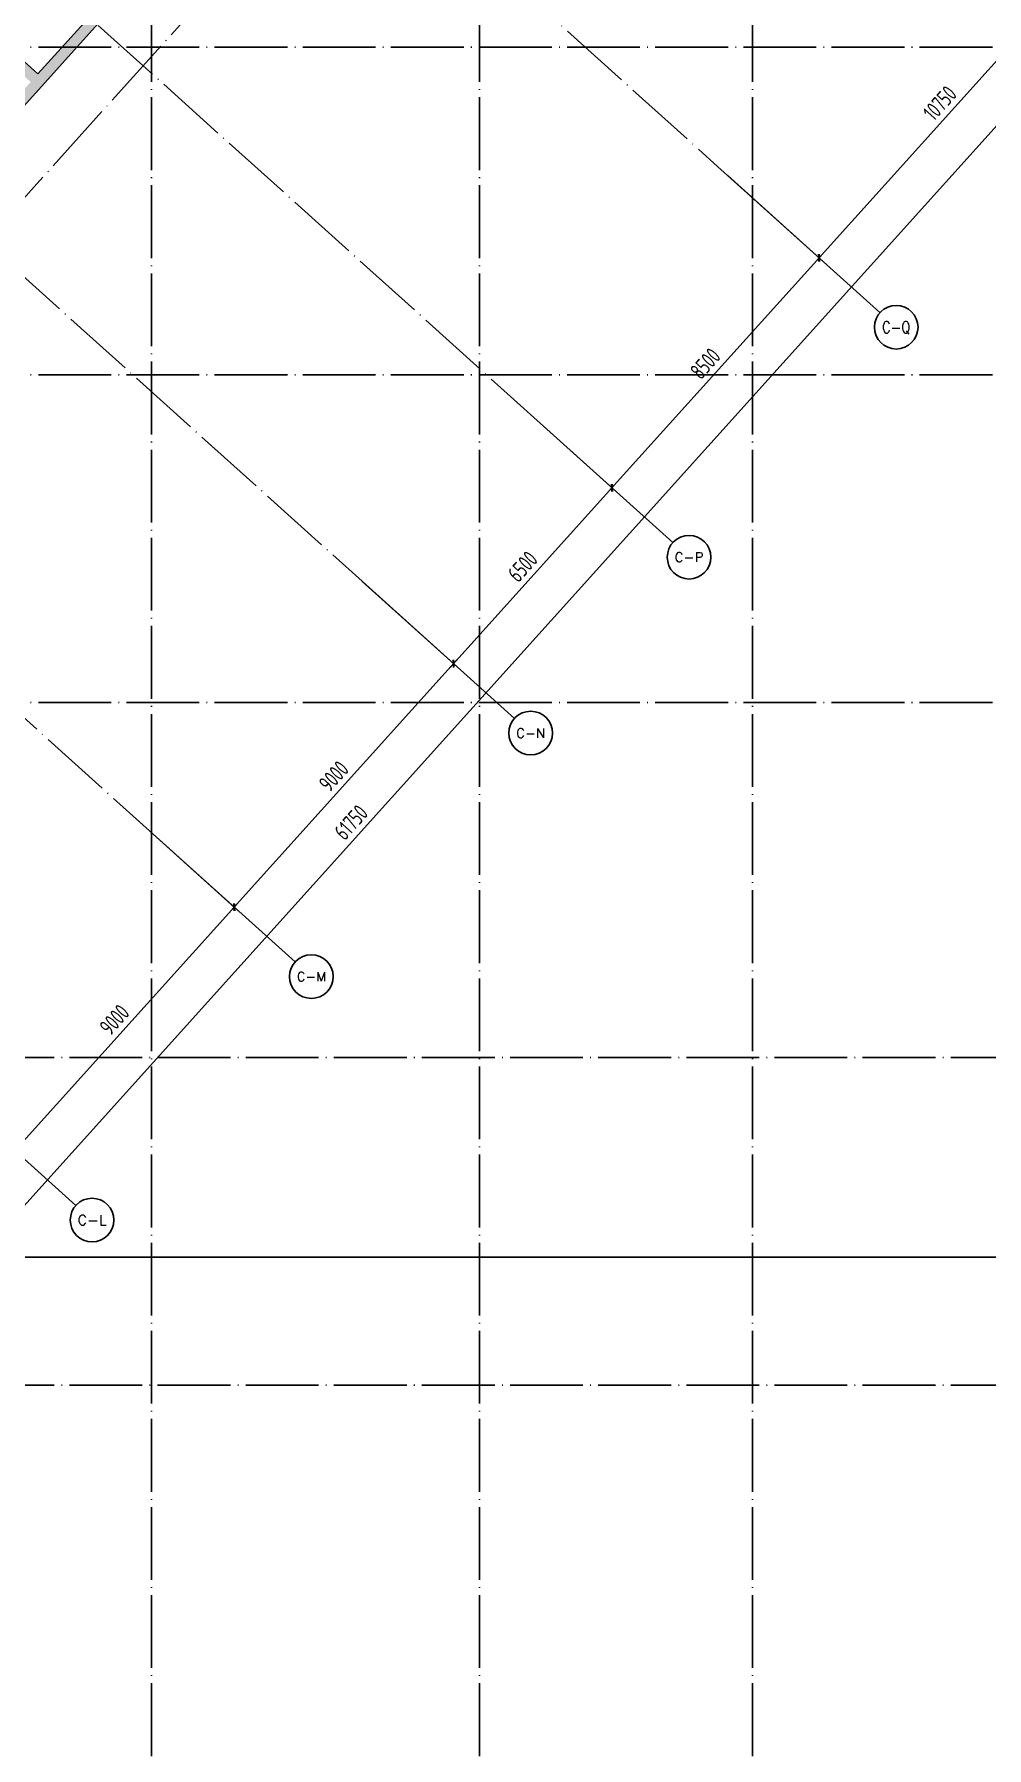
# Model space of a CAD drawing. Extents: x -502255 to 1362592, y -400300 to 332622.
# Drawn here: x 966078 to 992232, y -247539 to -200480 of the extents above; entities that cross this region are included whole.
import ezdxf
from ezdxf.enums import TextEntityAlignment as Align

# ---------------------------------------------------------------- set-up
doc = ezdxf.new("R2010")
doc.units = 0
doc.header["$LTSCALE"] = 1000
doc.header["$MEASUREMENT"] = 0
doc.linetypes.add('DOTE', pattern=[2.42, 2, -0.2, 0.02, -0.2])
for name, color, linetype in [('AXIS_TEXT', 7, 'Continuous'), ('HATCH', 253, 'Continuous'), ('RF-QT', 30, 'Continuous'), ('S-DIM', 3, 'Continuous'), ('S-DOTE', 8, 'DOTE')]:
    doc.layers.add(name, color=color, linetype=linetype)
doc.layers.add('不打印', color=59, linetype='Continuous', plot=False)
doc.styles.add('_TCH_AXIS', font='COMPLEX', dxfattribs={"bigfont": 'GBCBIG'})
doc.styles.add('COMPLEX', font='COMPLEX.shx', dxfattribs={"width": 0.65})
doc.styles.get("Standard").update_dxf_attribs({"font": 'tssdeng2.shx', "width": 0.7, "bigfont": '@@hztxt.shx'})
doc.dimstyles.new('TSSD_150_150', dxfattribs={"dimtxt": 450, "dimasz": 150, "dimexe": 150, "dimexo": 375, "dimgap": 150, "dimtad": 1, "dimdec": 0, "dimzin": 0, "dimdsep": 46, "dimtxsty": 'Standard', "dimblk": 'ARCHTICK', "dimcen": 0, "dimdle": 150, "dimclrt": 7, "dimadec": 0, "dimazin": 0, "dimtfac": 1, "dimtdec": 0, "dimtix": 1, "dimtmove": 2, "dimatfit": 3, "dimfxl": 1, "dimtolj": 1, "dimtzin": 0, "dimarcsym": 0})

# ---------------------------------------------------------------- blocks, each defined once
blk = doc.blocks.new('墙体')
at = {"layer": 'HATCH'}
blk.add_hatch(color=256, dxfattribs=at).paths.add_polyline_path([(431486, 212219, 0.034744), (432977, 212896), (432827, 213155, -0.039073), (431186, 212429), (431186, 211001), (430636, 211001), (430636, 210701), (431186, 210701), (431186, 207901), (428986, 207901), (428986, 209201), (428686, 209201), (428686, 207601), (431186, 207601), (431186, 205483), (424734, 200345), (424485, 200658), (424250, 200471), (424499, 200159), (422622, 198663), (422363, 198988), (422129, 198801), (422387, 198477), (421605, 197854), (419166, 200916), (419948, 201539), (420124, 201318), (420359, 201505), (420183, 201726), (422060, 203221), (422216, 203026), (422451, 203213), (422108, 203643), (418979, 201151), (416386, 204408), (416386, 207476), (418786, 207476), (418786, 209501), (418486, 209501), (418486, 207776), (416386, 207776), (416386, 209501), (416086, 209501), (416086, 204472), (415612, 204094), (415799, 203860), (416190, 204171), (418246, 201590), (417855, 201279), (418042, 201044), (418433, 201355), (419554, 199947), (419202, 199667), (419389, 199432), (419741, 199713), (421370, 197667), (416403, 193711), (414774, 195757), (418450, 198685), (418263, 198919), (417911, 198639), (417664, 198950), (417429, 198763), (417677, 198452), (412067, 193985), (410711, 195206), (411415, 195767), (411228, 196001), (410485, 195410), (409261, 196512), (409261, 198653), (412412, 201163), (412537, 201007), (412772, 201194), (412647, 201350), (414313, 202676), (415060, 201738), (415295, 201925), (414547, 202863), (414860, 203112), (414673, 203347), (408961, 198798), (408961, 196379), (410872, 194658), (410493, 194237), (410865, 193903), (411243, 194323), (412055, 193592), (412373, 193845), (413175, 193122), (413376, 193345), (412610, 194034), (414539, 195570), (416183, 193505), (414837, 192030), (413859, 192910), (413658, 192687), (414634, 191808), (414365, 191513), (412849, 189829), (409802, 192572), (409601, 192349), (412648, 189606), (411109, 187897), (410663, 188298), (410328, 187927), (410774, 187525), (409436, 186039), (407504, 187779), (408842, 189265), (409734, 188462), (410068, 188833), (408954, 189837), (407281, 187979), (403714, 191191), (400970, 188144), (401193, 187944), (402097, 188947), (403806, 187408), (403137, 186665), (403360, 186464), (404229, 187430), (403932, 187698), (404501, 188329), (404278, 188530), (403709, 187898), (402297, 189170), (403736, 190767), (405148, 189496), (404713, 189013), (404936, 188812), (405371, 189295), (409235, 185816), (405655, 181840), (402088, 185052), (402490, 185498), (402267, 185699), (401865, 185253), (400156, 186792), (400323, 186977), (400100, 187178), (399933, 186992), (398591, 188201), (389961, 188201), (389961, 193001), (386486, 193001), (386486, 192701), (389661, 192701), (389661, 187901), (396531, 187901), (393488, 184520), (396338, 181954), (394565, 179984), (395085, 179516), (395286, 179739), (394989, 180007), (396561, 181753), (396784, 181552), (396985, 181775), (393911, 184542), (396935, 187901), (398476, 187901), (400513, 186067), (398873, 184246), (400100, 183142), (398025, 180838), (397728, 181106), (397527, 180883), (398345, 180147), (398545, 180370), (398248, 180638), (400322, 182941), (402255, 181202), (402455, 181425), (402158, 181692), (402593, 182175), (402370, 182376), (401935, 181893), (400523, 183164), (401101, 183806), (400878, 184007), (400300, 183365), (399297, 184268), (400736, 185866), (401739, 184963), (401233, 184401), (401456, 184200), (401962, 184762), (403374, 183491), (402805, 182859), (403028, 182658), (403597, 183290), (405455, 181617), (398563, 173963), (396779, 175569), (397047, 175866), (396675, 176200), (396207, 175680), (398362, 173740), (395618, 170693), (392497, 173503), (392296, 173280), (395418, 170470), (389797, 164228), (387716, 166101), (388034, 166454), (387811, 166655), (387493, 166302), (386713, 167004), (386512, 166781), (389596, 164005), (383775, 157539), (383998, 157339), (414587, 191311), (416491, 193398), (431486, 205339)])
at = {"layer": 'RF-QT'}
for p, q in [((383998, 157339), (414588, 191312)), ((398563, 173963), (405455, 181617)), ((398563, 173963), (396779, 175569))]:
    blk.add_line(p, q, dxfattribs=at)
blk = doc.blocks.new('_AXISO')
blk.add_circle((0, 0), 0.5)
at = {"layer": 'AXIS_TEXT', "style": 'COMPLEX', "width": 1.041667}
blk.add_attdef('A', text='', height=0.56, dxfattribs=at).set_placement((-0.25, -0.28), (0.25, -0.28), align=Align.FIT)
blk = doc.blocks.new('_ArchTick')
at = {"color": 0, "linetype": 'ByBlock', "const_width": 0.4}
blk.add_lwpolyline([(-0.5, -0.5), (0.5, 0.5)], dxfattribs=at)
blk = doc.blocks.new('*D2149')
at = {"layer": 'Defpoints', "color": 0, "transparency": 16777216}
for p in [(1101289, 136860), (1104967, 133548), (1059970, 90971)]:
    blk.add_point(p, dxfattribs=at)
at = {"layer": 'S-DIM', "color": 0, "lineweight": -2, "transparency": 16777216}
for p, q in [((1101567, 136609), (1105079, 133448)), ((1063548, 87547), (1105068, 133659)), ((1060248, 90720), (1063760, 87558))]:
    blk.add_line(p, q, dxfattribs=at)
at = {"layer": 'S-DIM', "color": 0, "lineweight": -2, "transparency": 16777216, "xscale": 150, "yscale": 150, "zscale": 150}
for p, rotation in [((1104967, 133548), 47.99999999999577), ((1063648, 87659), 227.9999999999958)]:
    blk.add_blockref('_ArchTick', p, dxfattribs=dict(at, rotation=rotation))
at = {"layer": 'S-DIM', "color": 7, "transparency": 16777216, "insert": (1084029, 110854), "char_height": 450, "attachment_point": 5, "rotation": 48}
blk.add_mtext('\\A1;61750', dxfattribs=at)
blk = doc.blocks.new('*D2152')
at = {"layer": 'Defpoints', "color": 0, "transparency": 16777216}
for p in [(1078036, 111036), (1080823, 108527), (1072014, 104348)]:
    blk.add_point(p, dxfattribs=at)
at = {"layer": 'S-DIM', "color": 0, "lineweight": -2, "transparency": 16777216}
for p, q in [((1078315, 110785), (1080935, 108426)), ((1074701, 101727), (1080923, 108638)), ((1072293, 104097), (1074912, 101738))]:
    blk.add_line(p, q, dxfattribs=at)
at = {"layer": 'S-DIM', "color": 0, "lineweight": -2, "transparency": 16777216, "xscale": 150, "yscale": 150, "zscale": 150}
for p, rotation in [((1080823, 108527), 47.99999999999601), ((1074801, 101838), 227.999999999996)]:
    blk.add_blockref('_ArchTick', p, dxfattribs=dict(at, rotation=rotation))
at = {"layer": 'S-DIM', "color": 7, "transparency": 16777216, "insert": (1077533, 105433), "char_height": 450, "attachment_point": 5, "rotation": 48}
blk.add_mtext('\\A1;9000', dxfattribs=at)
blk = doc.blocks.new('*D2153')
at = {"layer": 'Defpoints', "color": 0, "transparency": 16777216}
for p in [(1084058, 117724), (1086845, 115215), (1078036, 111036)]:
    blk.add_point(p, dxfattribs=at)
at = {"layer": 'S-DIM', "color": 0, "lineweight": -2, "transparency": 16777216}
for p, q in [((1084337, 117473), (1086957, 115115)), ((1080723, 108415), (1086946, 115326)), ((1078315, 110785), (1080935, 108426))]:
    blk.add_line(p, q, dxfattribs=at)
at = {"layer": 'S-DIM', "color": 0, "lineweight": -2, "transparency": 16777216, "xscale": 150, "yscale": 150, "zscale": 150}
for p, rotation in [((1086845, 115215), 47.99999999999562), ((1080823, 108527), 227.9999999999957)]:
    blk.add_blockref('_ArchTick', p, dxfattribs=dict(at, rotation=rotation))
at = {"layer": 'S-DIM', "color": 7, "transparency": 16777216, "insert": (1083556, 112122), "char_height": 450, "attachment_point": 5, "rotation": 48}
blk.add_mtext('\\A1;9000', dxfattribs=at)
blk = doc.blocks.new('*D2154')
at = {"layer": 'Defpoints', "color": 0, "transparency": 16777216}
for p in [(1088408, 122555), (1091195, 120045), (1084058, 117724)]:
    blk.add_point(p, dxfattribs=at)
at = {"layer": 'S-DIM', "color": 0, "lineweight": -2, "transparency": 16777216}
for p, q in [((1088687, 122304), (1091306, 119945)), ((1086745, 115103), (1091295, 120157)), ((1084337, 117473), (1086957, 115115))]:
    blk.add_line(p, q, dxfattribs=at)
at = {"layer": 'S-DIM', "color": 0, "lineweight": -2, "transparency": 16777216, "xscale": 150, "yscale": 150, "zscale": 150}
for p, rotation in [((1091195, 120045), 47.99999999999562), ((1086845, 115215), 227.9999999999957)]:
    blk.add_blockref('_ArchTick', p, dxfattribs=dict(at, rotation=rotation))
at = {"layer": 'S-DIM', "color": 7, "transparency": 16777216, "insert": (1088741, 117881), "char_height": 450, "attachment_point": 5, "rotation": 48}
blk.add_mtext('\\A1;6500', dxfattribs=at)
blk = doc.blocks.new('*D2155')
at = {"layer": 'Defpoints', "color": 0, "transparency": 16777216}
for p in [(1094095, 128871), (1096882, 126362), (1088408, 122555)]:
    blk.add_point(p, dxfattribs=at)
at = {"layer": 'S-DIM', "color": 0, "lineweight": -2, "transparency": 16777216}
for p, q in [((1094374, 128620), (1096994, 126262)), ((1091094, 119934), (1096983, 126474)), ((1088687, 122304), (1091306, 119945))]:
    blk.add_line(p, q, dxfattribs=at)
at = {"layer": 'S-DIM', "color": 0, "lineweight": -2, "transparency": 16777216, "xscale": 150, "yscale": 150, "zscale": 150}
for p, rotation in [((1096882, 126362), 47.99999999999557), ((1091195, 120045), 227.9999999999956)]:
    blk.add_blockref('_ArchTick', p, dxfattribs=dict(at, rotation=rotation))
at = {"layer": 'S-DIM', "color": 7, "transparency": 16777216, "insert": (1093760, 123455), "char_height": 450, "attachment_point": 5, "rotation": 48}
blk.add_mtext('\\A1;8500', dxfattribs=at)
blk = doc.blocks.new('*D2156')
at = {"layer": 'Defpoints', "color": 0, "transparency": 16777216}
for p in [(1101289, 136860), (1104075, 134351), (1094095, 128871)]:
    blk.add_point(p, dxfattribs=at)
at = {"layer": 'S-DIM', "color": 0, "lineweight": -2, "transparency": 16777216}
for p, q in [((1101567, 136609), (1104187, 134251)), ((1096782, 126251), (1104176, 134462)), ((1094374, 128620), (1096994, 126262))]:
    blk.add_line(p, q, dxfattribs=at)
at = {"layer": 'S-DIM', "color": 0, "lineweight": -2, "transparency": 16777216, "xscale": 150, "yscale": 150, "zscale": 150}
for p, rotation in [((1104075, 134351), 47.99999999999657), ((1096882, 126362), 227.9999999999966)]:
    blk.add_blockref('_ArchTick', p, dxfattribs=dict(at, rotation=rotation))
at = {"layer": 'S-DIM', "color": 7, "transparency": 16777216, "insert": (1100200, 130607), "char_height": 450, "attachment_point": 5, "rotation": 48}
blk.add_mtext('\\A1;10750', dxfattribs=at)
blk = doc.blocks.new('dsadasd')
at = {"layer": 'S-DIM'}
for p, q in [((1094095.5, 128871.4), (1098554.3, 124856.6)), ((1088407.8, 122554.6), (1092866.7, 118539.8)), ((1084058.5, 117724.2), (1088517.4, 113709.4)), ((1078036.3, 111035.9), (1082495.2, 107021.1)), ((1072014.1, 104347.6), (1076473, 100332.8))]:
    blk.add_line(p, q, dxfattribs=at)
at = {"layer": 'S-DOTE', "color": 8, "linetype": 'DOTE'}
for p, q in [((1078554.9, 259031.5), (1078554.9, 84926.2)), ((1087554.9, 259031.5), (1087554.9, 84926.2)), ((1095054.9, 259031.5), (1095054.9, 84926.2)), ((1043465.8, 92921.4), (1128100.9, 186918.1)), ((1079180.6, 142300.8), (1094095.5, 128871.4)), ((1073493, 135984), (1088407.8, 122554.6)), ((1154883.8, 132150.4), (1026054.9, 132150.4)), ((1069143.6, 131153.6), (1084058.5, 117724.2)), ((1063121.4, 124465.3), (1078036.3, 111035.9)), ((1154883.8, 123150.4), (1026054.9, 123150.4)), ((1154883.8, 114150.4), (1027054.9, 114150.4)), ((991597.7, 104400.4), (1154883.8, 104400.4)), ((991597.7, 95400.4), (1154883.8, 95400.4))]:
    blk.add_line(p, q, dxfattribs=at)
at = {"layer": 'S-DIM'}
ref = blk.add_blockref('_AXISO', (1099000.2, 124455.1), dxfattribs=dict(at, xscale=1200, yscale=1200, zscale=1200))
ref.add_attrib('A', 'C-Q', dxfattribs={"layer": 'AXIS_TEXT', "height": 320.45, "style": '_TCH_AXIS', "width": 0.807692}).set_placement((1098612, 124294.9), (1099388.4, 124294.9), align=Align.FIT)
ref = blk.add_blockref('_AXISO', (1093312.6, 118138.4), dxfattribs=dict(at, xscale=1200, yscale=1200, zscale=1200))
ref.add_attrib('A', 'C-P', dxfattribs={"layer": 'AXIS_TEXT', "height": 261.89, "style": '_TCH_AXIS'}).set_placement((1092913.5, 118007.4), (1093711.7, 118007.4), align=Align.FIT)
ref = blk.add_blockref('_AXISO', (1088963.2, 113307.9), dxfattribs=dict(at, xscale=1200, yscale=1200, zscale=1200))
ref.add_attrib('A', 'C-N', dxfattribs={"layer": 'AXIS_TEXT', "height": 254.69, "style": '_TCH_AXIS'}).set_placement((1088563, 113180.6), (1089363.5, 113180.6), align=Align.FIT)
ref = blk.add_blockref('_AXISO', (1082941.1, 106619.6), dxfattribs=dict(at, xscale=1200, yscale=1200, zscale=1200))
ref.add_attrib('A', 'C-M', dxfattribs={"layer": 'AXIS_TEXT', "height": 247.86, "style": '_TCH_AXIS'}).set_placement((1082539.8, 106495.7), (1083342.4, 106495.7), align=Align.FIT)
ref = blk.add_blockref('_AXISO', (1076918.9, 99931.3), dxfattribs=dict(at, xscale=1200, yscale=1200, zscale=1200))
ref.add_attrib('A', 'C-L', dxfattribs={"layer": 'AXIS_TEXT', "height": 269.48, "style": '_TCH_AXIS'}).set_placement((1076521.1, 99796.6), (1077316.7, 99796.6), align=Align.FIT)
for p1, p2, distance, picture, middle in [((1059969.8, 90971), (1101288.6, 136860.2), -4950, '*D2149', (1084029.1, 110854.3)), ((1094095.5, 128871.4), (1101288.6, 136860.2), -3750, '*D2156', (1100200.1, 130607.4)), ((1088407.8, 122554.6), (1094095.5, 128871.4), -3750, '*D2155', (1093759.8, 123454.7)), ((1084058.5, 117724.2), (1088407.8, 122554.6), -3750, '*D2154', (1088741.3, 117881.1)), ((1078036.3, 111035.9), (1084058.5, 117724.2), -3750, '*D2153', (1083555.5, 112121.7)), ((1072014.1, 104347.6), (1078036.3, 111035.9), -3750, '*D2152', (1077533.3, 105433.4))]:
    dim = blk.add_aligned_dim(p1=p1, p2=p2, distance=distance, dimstyle='TSSD_150_150', dxfattribs=at)
    dim.commit()
    dim.dimension.update_dxf_attribs({"geometry": picture, "text_midpoint": middle})

msp = doc.modelspace()

# ---------------------------------------------------------------- linework, layer by layer
at = {"layer": '不打印', "color": 4}
msp.add_lwpolyline([(1034405.2, -234065.1), (898717.3, -234065.1), (898717.3, -134768.8), (1034405.2, -134768.8)], close=True, dxfattribs=at)

# ---------------------------------------------------------------- block references
msp.add_blockref('墙体', (567615.3, -375530.3))
at = {"layer": 'S-DOTE'}
msp.add_blockref('dsadasd', (-109254.1, -332979.9), dxfattribs=at)

doc.saveas('drawing.dxf')
